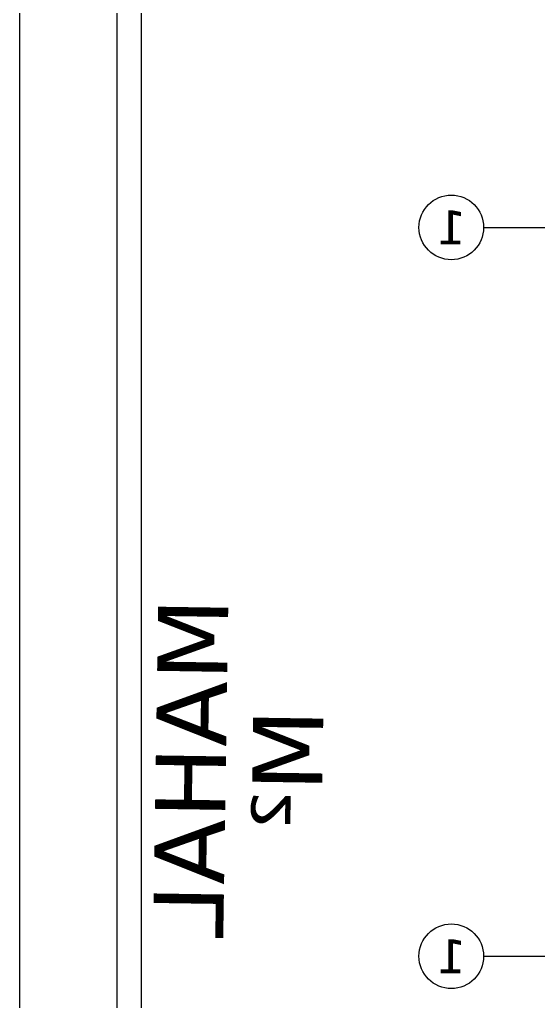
# Model space of a CAD drawing. Header units: millimetres. Extents: x 43168.9 to 43194.6, y -25545.1 to -25543.4.
# Drawn here: x 43168.9159 to 43169.0012, y -25544.2314 to -25544.0697 of the extents above; entities that cross this region are included whole.
import ezdxf
from ezdxf.enums import TextEntityAlignment as Align

# ---------------------------------------------------------------- set-up
doc = ezdxf.new("R2010")
doc.units = ezdxf.units.MM
doc.header["$LTSCALE"] = 200
doc.layers.add('pafta_sgh', color=11, linetype='Continuous')
doc.styles.add('text1', font='VERDANA.TTF')

msp = doc.modelspace()

# ---------------------------------------------------------------- linework, layer by layer
for p, q in [((43168.9922, -25544.10392), (43169.01488, -25544.10392)), ((43168.9922, -25544.22392), (43169.01488, -25544.22392))]:
    msp.add_line(p, q)
at = {"linetype": 'Continuous'}
for centre in [(43168.98688, -25544.10392), (43168.98688, -25544.22392)]:
    msp.add_circle(centre, 0.00532, dxfattribs=at)
at = {"layer": 'pafta_sgh'}
for p, q in [((43168.91588, -25543.51), (43168.91588, -25544.97)), ((43168.93188, -25543.526), (43168.93188, -25544.954)), ((43168.93588, -25543.53), (43168.93588, -25544.95))]:
    msp.add_line(p, q, dxfattribs=at)

# ---------------------------------------------------------------- texts
at = {"linetype": 'Continuous', "style": 'text1', "text_generation_flag": 4}
for p in [(43168.98688, -25544.10392), (43168.98688, -25544.22392)]:
    msp.add_attdef('1', text='', height=0.0056, rotation=180, dxfattribs=at).set_placement(p, align=Align.MIDDLE)
at = {"color": 7, "style": 'text1', "text_generation_flag": 4}
for tag, text, height, p in [('MAHAL', '', 0.01154, (43168.94402, -25544.19292)), ('M²', 'm²', 0.011537, (43168.95982, -25544.19316))]:
    msp.add_attdef(tag, text=text, height=height, rotation=269.1301, dxfattribs=at).set_placement(p, align=Align.MIDDLE)

doc.saveas('drawing.dxf')
